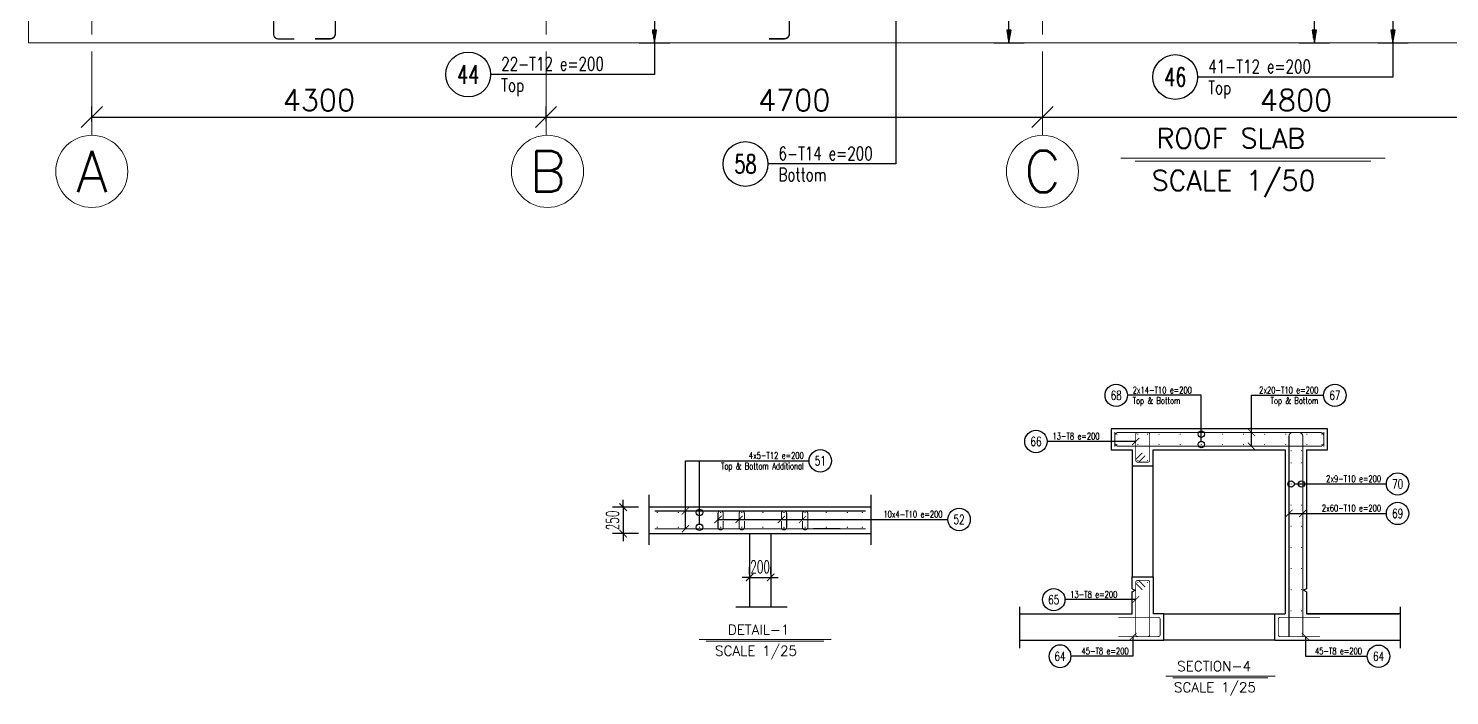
# Model space of a CAD drawing. Extents: x 2556046 to 2673391, y -921360 to -863964.
# Drawn here: x 2588363 to 2601817, y -921360 to -915048 of the extents above; entities that cross this region are included whole.
import ezdxf
from ezdxf.enums import TextEntityAlignment as Align

# ---------------------------------------------------------------- set-up
doc = ezdxf.new("R2010")
doc.units = 0
doc.header["$LTSCALE"] = 500
doc.header["$PDMODE"] = 98
doc.header["$PDSIZE"] = -0.01
doc.linetypes.add('CACHE', pattern=[0.375, 0.25, -0.125])
doc.linetypes.add('CENTER', pattern=[50.8, 31.75, -6.35, 6.35, -6.35])
for name, color, linetype, lineweight in [('A-GRID', 1, 'CENTER', 9), ('A-GRID-DIMS', 142, 'Continuous', 9), ('A-GRID-IDEN', 10, 'Continuous', 9), ('EN05 - Text', 4, 'Continuous', 20), ('goe-cotes', 115, 'Continuous', 13)]:
    doc.layers.add(name, color=color, linetype=linetype, lineweight=lineweight)
for name, color, linetype in [('S-ASSOCIATETEXT', 7, 'Continuous'), ('S-RBAR-HA10', 11, 'Continuous'), ('S-RBAR-HA12', 151, 'Continuous'), ('S-RBAR-HA14', 21, 'Continuous'), ('S-RBAR-HA8', 40, 'Continuous'), ('S-RDIMO', 2, 'Continuous'), ('S-SIMPLETEXT', 7, 'Continuous')]:
    doc.layers.add(name, color=color, linetype=linetype)
doc.styles.add('EG_SIMPLEX', font='SIMPLEX.shx')
doc.styles.add('goe-romans', font='ROMANS.shx', dxfattribs={"width": 0.6})
doc.styles.add('ROMANS', font='romans.shx')
doc.styles.add('SIMPLEX', font='simplex_.ttf')
doc.dimstyles.new('ARK-MM-0100', dxfattribs={"dimtxt": 200, "dimasz": 200, "dimexe": 100, "dimexo": 100, "dimgap": 60, "dimtad": 1, "dimdec": 1, "dimrnd": 0.1, "dimdsep": 46, "dimtxsty": 'EG_SIMPLEX', "dimblk1": 'OBLIQUE', "dimblk2": 'OBLIQUE', "dimsah": 1, "dimcen": 300, "dimclrd": 256, "dimclre": 256, "dimclrt": 2, "dimadec": 0, "dimazin": 0, "dimtfac": 1, "dimtdec": 1, "dimtix": 1, "dimtmove": 2, "dimatfit": 3, "dimldrblk": 'OBLIQUE', "dimfxl": 1, "dimtolj": 1, "dimtzin": 0, "dimarcsym": 0})
doc.dimstyles.new('goe-50e', dxfattribs={"dimscale": 10, "dimtxt": 12, "dimasz": 7, "dimexe": 10, "dimexo": 10, "dimgap": 4, "dimtad": 1, "dimdec": 1, "dimdsep": 46, "dimtxsty": 'goe-romans', "dimblk": 'ARCHTICK', "dimcen": 4, "dimdle": 5, "dimclrt": 256, "dimazin": 0, "dimtfac": 1, "dimtdec": 1, "dimtix": 1, "dimtmove": 2, "dimatfit": 3, "dimldrblk": 'ARCHTICK', "dimfxl": 5, "dimtfillclr": 256, "dimtolj": 1, "dimarcsym": 0})

# ---------------------------------------------------------------- blocks, each defined once
blk = doc.blocks.new('AX-HL')
at = {"color": 1}
blk.add_circle((-0.35, 0), 0.35, dxfattribs=at)
at = {"color": 6, "style": 'SIMPLEX', "width": 0.430328}
blk.add_attdef('N-F', text='', height=0.4, dxfattribs=at).set_placement((-0.6, -0.2), (-0.1, -0.2), align=Align.FIT)
at = {"color": 6, "style": 'SIMPLEX'}
blk.add_attdef('N', text='', height=0.4, dxfattribs=at).set_placement((-0.35, 0), align=Align.MIDDLE)
blk = doc.blocks.new('_Oblique')
at = {"color": 0, "linetype": 'ByBlock', "lineweight": -2}
blk.add_line((-0.5, -0.5), (0.5, 0.5), dxfattribs=at)
blk = doc.blocks.new('*D188')
at = {"layer": 'A-GRID-DIMS', "lineweight": -2, "transparency": 16777216}
for p, q in [((2588963, -915930), (2588963, -915787)), ((2593263, -915930), (2593263, -915787)), ((2588963, -915887), (2593263, -915887))]:
    blk.add_line(p, q, dxfattribs=at)
at = {"layer": 'Defpoints', "color": 0, "transparency": 16777216}
for p in [(2593263, -915887), (2588963, -916030), (2593263, -916030)]:
    blk.add_point(p, dxfattribs=at)
at = {"layer": 'A-GRID-DIMS', "lineweight": -2, "transparency": 16777216, "xscale": 200, "yscale": 200, "zscale": 200, "rotation": 180}
blk.add_blockref('_Oblique', (2588963, -915887), dxfattribs=at)
at = {"layer": 'A-GRID-DIMS', "lineweight": -2, "transparency": 16777216, "xscale": 200, "yscale": 200, "zscale": 200}
blk.add_blockref('_Oblique', (2593263, -915887), dxfattribs=at)
at = {"layer": 'A-GRID-DIMS', "color": 2, "transparency": 16777216, "insert": (2591113, -915727), "char_height": 200, "attachment_point": 5, "style": 'EG_SIMPLEX'}
blk.add_mtext('\\A1;4300', dxfattribs=at)
blk = doc.blocks.new('*D189')
at = {"layer": 'A-GRID-DIMS', "lineweight": -2, "transparency": 16777216}
for p, q in [((2593263, -915930), (2593263, -915787)), ((2597963, -915788), (2597963, -915787)), ((2593263, -915887), (2597963, -915887))]:
    blk.add_line(p, q, dxfattribs=at)
at = {"layer": 'Defpoints', "color": 0, "transparency": 16777216}
for p in [(2597963, -915887), (2597963, -915888), (2593263, -916030)]:
    blk.add_point(p, dxfattribs=at)
at = {"layer": 'A-GRID-DIMS', "lineweight": -2, "transparency": 16777216, "xscale": 200, "yscale": 200, "zscale": 200, "rotation": 180}
blk.add_blockref('_Oblique', (2593263, -915887), dxfattribs=at)
at = {"layer": 'A-GRID-DIMS', "lineweight": -2, "transparency": 16777216, "xscale": 200, "yscale": 200, "zscale": 200}
blk.add_blockref('_Oblique', (2597963, -915887), dxfattribs=at)
at = {"layer": 'A-GRID-DIMS', "color": 2, "transparency": 16777216, "insert": (2595613, -915727), "char_height": 200, "attachment_point": 5, "style": 'EG_SIMPLEX'}
blk.add_mtext('\\A1;4700', dxfattribs=at)
blk = doc.blocks.new('*D190')
at = {"layer": 'A-GRID-DIMS', "lineweight": -2, "transparency": 16777216}
for p, q in [((2597963, -915788), (2597963, -915787)), ((2602762, -915788), (2602762, -915787)), ((2597963, -915887), (2602762, -915887))]:
    blk.add_line(p, q, dxfattribs=at)
at = {"layer": 'Defpoints', "color": 0, "transparency": 16777216}
for p in [(2597963, -915888), (2602762, -915887), (2602762, -915888)]:
    blk.add_point(p, dxfattribs=at)
at = {"layer": 'A-GRID-DIMS', "lineweight": -2, "transparency": 16777216, "xscale": 200, "yscale": 200, "zscale": 200, "rotation": 180}
blk.add_blockref('_Oblique', (2597963, -915887), dxfattribs=at)
at = {"layer": 'A-GRID-DIMS', "lineweight": -2, "transparency": 16777216, "xscale": 200, "yscale": 200, "zscale": 200}
blk.add_blockref('_Oblique', (2602762, -915887), dxfattribs=at)
at = {"layer": 'A-GRID-DIMS', "color": 2, "transparency": 16777216, "insert": (2600363, -915727), "char_height": 200, "attachment_point": 5, "style": 'EG_SIMPLEX'}
blk.add_mtext('\\A1;4800', dxfattribs=at)
blk = doc.blocks.new('*X10')
at = {"color": 0}
for p, q in [((0, 0), (2.5, 0)), ((0.9, 0.15), (2.5, 0.15)), ((1.8, 0.3), (2.5, 0.3)), ((0.9, -0.15), (2.5, -0.15)), ((1.8, -0.3), (2.5, -0.3))]:
    blk.add_line(p, q, dxfattribs=at)
blk = doc.blocks.new('CADF_02')
at = {"layer": 'S-RDIMO'}
blk.add_line((0, 2.88), (0, -2.88), dxfattribs=at)
blk.add_lwpolyline([(0, 0), (2.4, -0.4), (2.4, 0.4)], close=True, dxfattribs=at)
at = {"layer": 'S-RDIMO', "xscale": 0.96, "yscale": 0.96, "zscale": 0.96}
blk.add_blockref('*X10', (0, 0), dxfattribs=at)
blk = doc.blocks.new('cadf_03')
at = {"layer": 'S-RDIMO'}
blk.add_blockref('CADF_02', (0, 0), dxfattribs=at)
blk = doc.blocks.new('cadf_05')
at = {"color": 140}
blk.add_circle((0, 0), 4.24, dxfattribs=at)
at = {"color": 140, "style": 'ROMANS', "width": 0.75}
for tag, p in [('$COM1', (-8.24, 2.03)), ('$COM2', (-8.24, -4.24))]:
    blk.add_attdef(tag, text='', height=2.5, dxfattribs=at).set_placement(p, align=Align.BOTTOM_RIGHT)
at = {"color": 140, "style": 'ROMANS', "width": 0.7}
blk.add_attdef('$NUM', text='', height=3.5, dxfattribs=at).set_placement((0, 0), align=Align.MIDDLE)
blk = doc.blocks.new('cadf_04')
at = {"const_width": 0.32}
blk.add_lwpolyline([(1.36, 1.36), (-1.36, -1.36)], dxfattribs=at)
blk = doc.blocks.new('_ArchTick')
at = {"color": 0, "linetype": 'ByBlock', "const_width": 0.15}
blk.add_lwpolyline([(-0.5, -0.5), (0.5, 0.5)], dxfattribs=at)
blk = doc.blocks.new('*D195')
at = {"layer": 'Defpoints', "color": 0, "transparency": 16777216}
for p in [(2594240, -919578), (2593993, -919828), (2594240, -919828)]:
    blk.add_point(p, dxfattribs=at)
at = {"layer": 'goe-cotes', "color": 0, "lineweight": -2, "transparency": 16777216}
for p, q in [((2594140, -919578), (2593893, -919578)), ((2593993, -919578), (2593993, -919508)), ((2593993, -919578), (2593993, -919828)), ((2594140, -919828), (2593893, -919828)), ((2593993, -919828), (2593993, -919898))]:
    blk.add_line(p, q, dxfattribs=at)
at = {"layer": 'goe-cotes', "color": 0, "lineweight": -2, "transparency": 16777216, "xscale": 70, "yscale": 70, "zscale": 70}
for p, rotation in [((2593993, -919578), 270), ((2593993, -919828), 90)]:
    blk.add_blockref('_ArchTick', p, dxfattribs=dict(at, rotation=rotation))
at = {"layer": 'goe-cotes', "transparency": 16777216, "insert": (2593893, -919703), "char_height": 120, "attachment_point": 5, "rotation": 90, "style": 'goe-romans'}
blk.add_mtext('\\A1;250', dxfattribs=at)
blk = doc.blocks.new('*D196')
at = {"layer": 'Defpoints', "color": 0, "transparency": 16777216}
for p in [(2595390, -920242), (2595190, -920310), (2595390, -920310)]:
    blk.add_point(p, dxfattribs=at)
at = {"layer": 'goe-cotes', "color": 0, "lineweight": -2, "transparency": 16777216}
for p, q in [((2595190, -920242), (2595120, -920242)), ((2595190, -920210), (2595190, -920142)), ((2595190, -920242), (2595390, -920242)), ((2595390, -920210), (2595390, -920142)), ((2595390, -920242), (2595460, -920242))]:
    blk.add_line(p, q, dxfattribs=at)
at = {"layer": 'goe-cotes', "color": 0, "lineweight": -2, "transparency": 16777216, "xscale": 70, "yscale": 70, "zscale": 70}
blk.add_blockref('_ArchTick', (2595190, -920242), dxfattribs=at)
at = {"layer": 'goe-cotes', "color": 0, "lineweight": -2, "transparency": 16777216, "xscale": 70, "yscale": 70, "zscale": 70, "rotation": 180}
blk.add_blockref('_ArchTick', (2595390, -920242), dxfattribs=at)
at = {"layer": 'goe-cotes', "transparency": 16777216, "insert": (2595290, -920142), "char_height": 120, "attachment_point": 5, "style": 'goe-romans'}
blk.add_mtext('\\A1;200', dxfattribs=at)
blk = doc.blocks.new('cadf_09')
at = {"color": 10}
blk.add_circle((0, 0), 4.24, dxfattribs=at)
at = {"color": 10, "style": 'ROMANS', "width": 0.7}
blk.add_attdef('$REP', text='', height=3.5, dxfattribs=at).set_placement((0, 0), align=Align.MIDDLE)
at = {"color": 10, "style": 'ROMANS', "width": 0.75}
for p in [(8.24, 1.59), (8.24, -4.73)]:
    blk.add_attdef('$COM', text='', height=2.5, dxfattribs=at).set_placement(p, align=Align.BOTTOM_LEFT)

msp = doc.modelspace()

# ---------------------------------------------------------------- linework, layer by layer
at = {"layer": 'A-GRID', "ltscale": 0.05}
for p, q in [((2588962.72, -916059.54), (2588962.72, -902811.99)), ((2593262.72, -916059.54), (2593262.72, -902811.99)), ((2597962.72, -916059.54), (2597962.72, -902811.99))]:
    msp.add_line(p, q, dxfattribs=at)
at = {"layer": 'EN05 - Text', "color": 7, "linetype": 'Continuous', "lineweight": 0, "ltscale": 100}
for p, q in [((2601207.34, -916275.24), (2598704.93, -916275.24)), ((2595962.13, -920830.42), (2594711.95, -920830.42)), ((2600165.57, -921175.72), (2599130.13, -921175.72))]:
    msp.add_line(p, q, dxfattribs=at)
at = {"layer": 'EN05 - Text', "color": 3, "linetype": 'Continuous', "lineweight": 0, "ltscale": 100}
for p, q in [((2601071.69, -916305.24), (2598840.58, -916305.24)), ((2595894.3, -920845.42), (2594779.78, -920845.42)), ((2600097.75, -921190.72), (2599197.96, -921190.72))]:
    msp.add_line(p, q, dxfattribs=at)
at = {"layer": 'goe-cotes'}
msp.add_lwpolyline([(2588362.72, -902983.04), (2588362.72, -915183.46), (2612712.06, -915183.46), (2612712.06, -907233.46), (2598762.72, -907233.46), (2598762.72, -902983.04)], close=True, dxfattribs=at)
at = {"layer": 'S-RBAR-HA10', "const_width": 10}
for points in [[(2598646.76, -918865.93), (2598646.76, -918965.93, 0.41421356), (2598681.76, -919000.93), (2600591.76, -919000.93, 0.41421356), (2600626.76, -918965.93), (2600626.76, -918865.93)], [(2598646.76, -919005.93), (2598646.76, -918905.93, -0.41421356), (2598681.76, -918870.93), (2600591.76, -918870.93, -0.41421356), (2600626.76, -918905.93), (2600626.76, -919005.93)], [(2600426.76, -920805.93), (2600426.76, -918905.93, 0.41421356), (2600391.76, -918870.93), (2600241.76, -918870.93)], [(2600296.76, -920805.93), (2600296.76, -918905.93, -0.41421356), (2600331.76, -918870.93), (2600481.76, -918870.93)], [(2594940.93, -919707.51), (2594940.93, -919767.51, -1), (2594890.93, -919767.51), (2594890.93, -919637.51, -1), (2594940.93, -919637.51), (2594940.93, -919697.51)], [(2595140.93, -919707.51), (2595140.93, -919767.51, -1), (2595090.93, -919767.51), (2595090.93, -919637.51, -1), (2595140.93, -919637.51), (2595140.93, -919697.51)], [(2595491.08, -919707.51), (2595491.08, -919767.51, 1), (2595541.08, -919767.51), (2595541.08, -919637.51, 1), (2595491.08, -919637.51), (2595491.08, -919697.51)], [(2595691.08, -919707.51), (2595691.08, -919767.51, 1), (2595741.08, -919767.51), (2595741.08, -919637.51, 1), (2595691.08, -919637.51), (2595691.08, -919697.51)]]:
    msp.add_lwpolyline(points, format="xyb", dxfattribs=at)
at = {"layer": 'S-RBAR-HA10', "const_width": 5}
for points in [[(2598663.7, -918886.88, -1), (2598668.7, -918886.88, -1)], [(2598863.7, -918886.88, -1), (2598868.7, -918886.88, -1)], [(2598959.83, -918886.94, 1), (2598954.83, -918886.94, 1)], [(2599063.7, -918886.88, -1), (2599068.7, -918886.88, -1)], [(2599263.7, -918886.88, -1), (2599268.7, -918886.88, -1)], [(2599463.7, -918886.88, -1), (2599468.7, -918886.88, -1)], [(2599663.7, -918886.88, -1), (2599668.7, -918886.88, -1)], [(2599863.7, -918886.88, -1), (2599868.7, -918886.88, -1)], [(2600063.7, -918886.88, -1), (2600068.7, -918886.88, -1)], [(2600263.7, -918886.88, -1), (2600268.7, -918886.88, -1)], [(2600463.7, -918886.88, -1), (2600468.7, -918886.88, -1)], [(2600606.45, -918886.88, -1), (2600611.45, -918886.88, -1)], [(2598663.7, -918984.97, 1), (2598668.7, -918984.97, 1)], [(2598863.7, -918984.97, 1), (2598868.7, -918984.97, 1)], [(2599063.7, -918984.97, 1), (2599068.7, -918984.97, 1)], [(2599263.7, -918984.97, 1), (2599268.7, -918984.97, 1)], [(2599463.7, -918984.97, 1), (2599468.7, -918984.97, 1)], [(2599663.7, -918984.97, 1), (2599668.7, -918984.97, 1)], [(2599863.7, -918984.97, 1), (2599868.7, -918984.97, 1)], [(2600063.7, -918984.97, 1), (2600068.7, -918984.97, 1)], [(2600263.7, -918984.97, 1), (2600268.7, -918984.97, 1)], [(2600314.02, -919043.48, 1), (2600319.02, -919043.48, 1)], [(2600413.27, -919043.48, 1), (2600418.27, -919043.48, 1)], [(2600463.7, -918984.97, 1), (2600468.7, -918984.97, 1)], [(2600606.45, -918984.97, 1), (2600611.45, -918984.97, 1)], [(2598863.7, -919134.91, 1), (2598868.7, -919134.91, 1)], [(2598959.83, -919134.91, -1), (2598954.83, -919134.91, -1)], [(2600314.02, -919158.13, 1), (2600319.02, -919158.13, 1)], [(2600413.27, -919158.13, 1), (2600418.27, -919158.13, 1)], [(2600314.02, -919358.13, 1), (2600319.02, -919358.13, 1)], [(2600413.27, -919358.13, 1), (2600418.27, -919358.13, 1)], [(2600314.02, -919558.13, 1), (2600319.02, -919558.13, 1)], [(2600413.27, -919558.13, 1), (2600418.27, -919558.13, 1)], [(2600314.02, -919758.13, 1), (2600319.02, -919758.13, 1)], [(2600413.27, -919758.13, 1), (2600418.27, -919758.13, 1)], [(2600314.02, -919958.13, 1), (2600319.02, -919958.13, 1)], [(2600413.27, -919958.13, 1), (2600418.27, -919958.13, 1)], [(2600314.02, -920158.13, 1), (2600319.02, -920158.13, 1)], [(2600413.27, -920158.13, 1), (2600418.27, -920158.13, 1)], [(2598863.7, -920288.4, 1), (2598868.7, -920288.4, 1)], [(2598959.83, -920288.4, -1), (2598954.83, -920288.4, -1)], [(2600314.02, -920358.13, 1), (2600319.02, -920358.13, 1)], [(2600413.27, -920358.13, 1), (2600418.27, -920358.13, 1)], [(2600314.02, -920558.13, 1), (2600319.02, -920558.13, 1)], [(2600413.27, -920558.13, 1), (2600418.27, -920558.13, 1)]]:
    msp.add_lwpolyline(points, format="xyb", close=True, dxfattribs=at)
at = {"layer": 'S-RBAR-HA12', "const_width": 12}
msp.add_lwpolyline([(2590879.31, -915147.46), (2590727.31, -915147.46, -0.41421356), (2590685.31, -915105.46), (2590685.31, -911043.25)], format="xyb", dxfattribs=at)
for points in [[(2594290.16, -919613.51), (2596290.16, -919613.51)], [(2594290.16, -919782.34), (2596290.16, -919782.34)]]:
    msp.add_lwpolyline(points, dxfattribs=at)
at = {"layer": 'S-RBAR-HA12', "const_width": 6}
for points in [[(2594312.93, -919627.47, 1), (2594318.93, -919627.47, 1)], [(2594512.93, -919627.47, 1), (2594518.93, -919627.47, 1)], [(2594712.93, -919627.47, 1), (2594718.93, -919627.47, 1)], [(2594912.93, -919627.47, 1), (2594918.93, -919627.47, 1)], [(2595112.93, -919627.47, 1), (2595118.93, -919627.47, 1)], [(2595312.93, -919627.47, 1), (2595318.93, -919627.47, 1)], [(2595512.93, -919627.47, 1), (2595518.93, -919627.47, 1)], [(2595712.93, -919627.47, 1), (2595718.93, -919627.47, 1)], [(2595912.93, -919627.47, 1), (2595918.93, -919627.47, 1)], [(2596112.93, -919627.47, 1), (2596118.93, -919627.47, 1)], [(2596255.04, -919627.47, 1), (2596261.04, -919627.47, 1)], [(2594312.93, -919767.19, 1), (2594318.93, -919767.19, 1)], [(2594512.93, -919767.19, 1), (2594518.93, -919767.19, 1)], [(2594712.93, -919767.19, 1), (2594718.93, -919767.19, 1)], [(2594912.93, -919767.19, 1), (2594918.93, -919767.19, 1)], [(2595112.93, -919767.19, 1), (2595118.93, -919767.19, 1)], [(2595312.93, -919767.19, 1), (2595318.93, -919767.19, 1)], [(2595512.93, -919767.19, 1), (2595518.93, -919767.19, 1)], [(2595712.93, -919767.19, 1), (2595718.93, -919767.19, 1)], [(2595912.93, -919767.19, 1), (2595918.93, -919767.19, 1)], [(2596112.93, -919767.19, 1), (2596118.93, -919767.19, 1)], [(2596255.04, -919767.19, 1), (2596261.04, -919767.19, 1)]]:
    msp.add_lwpolyline(points, format="xyb", close=True, dxfattribs=at)
at = {"layer": 'S-RBAR-HA14', "linetype": 'CACHE', "const_width": 14}
for points in [[(2591075.28, -915146.46), (2591219.28, -915146.46, 0.41421356), (2591268.28, -915097.46), (2591268.28, -908683.25)], [(2595373.41, -915146.46), (2595517.41, -915146.46, 0.41421356), (2595566.41, -915097.46), (2595566.41, -910869.46, 0.41421356), (2595517.41, -910820.46), (2595307.41, -910820.46)]]:
    msp.add_lwpolyline(points, format="xyb", dxfattribs=at)
at = {"layer": 'S-RBAR-HA8', "const_width": 8}
for points in [[(2598907.9, -919062.92), (2598851.33, -919119.49, 0.66817864), (2598864.76, -919151.93), (2598958.76, -919151.93, 0.41421356), (2598977.76, -919132.93), (2598977.76, -918888.93, 0.41421356), (2598958.76, -918869.93), (2598864.76, -918869.93, 0.41421356), (2598845.76, -918888.93), (2598845.76, -919132.93, 0.66817864), (2598878.2, -919146.36), (2598934.77, -919089.79)], [(2598907.9, -920358.93), (2598851.33, -920302.36, -0.66817864), (2598864.76, -920269.93), (2598958.76, -920269.93, -0.41421356), (2598977.76, -920288.93), (2598977.76, -920782.93, -0.41421356), (2598958.76, -920801.93), (2598864.76, -920801.93, -0.41421356), (2598845.76, -920782.93), (2598845.76, -920288.93, -0.66817864), (2598878.2, -920275.49), (2598934.77, -920332.06)], [(2598681.76, -920619.93), (2599058.76, -920619.93, -0.41421356), (2599077.76, -920638.93), (2599077.76, -920782.93, -0.41421356), (2599058.76, -920801.93), (2598681.76, -920801.93)], [(2600591.76, -920619.93), (2600214.76, -920619.93, 0.41421356), (2600195.76, -920638.93), (2600195.76, -920782.93, 0.41421356), (2600214.76, -920801.93), (2600591.76, -920801.93)]]:
    msp.add_lwpolyline(points, format="xyb", dxfattribs=at)
at = {"layer": 'S-RDIMO'}
for p, q in [((2600537.39, -915183.46), (2600537.39, -907233.46)), ((2601280.49, -907233.46), (2601280.49, -915183.46)), ((2594289.96, -911081.42), (2594289.96, -915183.46)), ((2597645.98, -915183.46), (2597645.98, -911033.46)), ((2599466.2, -918519.38), (2598767.15, -918519.38)), ((2599466.2, -918954.97), (2599466.2, -918519.38)), ((2599941.62, -919000.93), (2599941.62, -918519.38)), ((2599941.62, -918519.38), (2600624.64, -918519.38)), ((2598845.76, -918955.84), (2598007.54, -918955.84)), ((2600261.76, -919035.93), (2600261.76, -920585.93)), ((2600461.76, -919035.93), (2600461.76, -920349.12)), ((2594582.4, -919782.34), (2594582.4, -919138.87)), ((2594582.4, -919138.87), (2595753.05, -919138.87)), ((2594715.93, -919737.19), (2594715.93, -919138.87)), ((2598811.76, -919185.93), (2598811.76, -920235.93)), ((2599011.76, -920235.93), (2599011.76, -919185.93)), ((2594240.16, -919934.23), (2594240.16, -919461.63)), ((2596340.16, -919934.23), (2596340.16, -919461.63)), ((2600346.52, -919358.13), (2601219.04, -919358.13)), ((2596340.16, -919577.51), (2594240.16, -919577.51)), ((2594890.93, -919693.91), (2597067.13, -919693.91)), ((2600296.76, -919636.47), (2601218.79, -919636.47)), ((2594240.16, -919827.51), (2596340.16, -919827.51)), ((2595190.16, -919827.51), (2595190.16, -920518.85)), ((2595390.16, -919827.51), (2595390.16, -920518.85)), ((2596048.59, -919782.34), (2595794.81, -919782.34)), ((2598811.76, -920349.12), (2598840.18, -920363.33)), ((2598811.76, -920377.54), (2598840.18, -920363.33)), ((2600461.76, -920349.12), (2600433.35, -920363.33)), ((2600461.76, -920377.54), (2600433.35, -920363.33)), ((2600461.76, -920377.54), (2600461.76, -920585.93)), ((2595060.57, -920518.85), (2595547.07, -920518.85)), ((2597744.19, -920520.14), (2597744.19, -920911)), ((2598845.76, -920452.45), (2598175.76, -920452.45)), ((2601348.44, -920520.14), (2601348.44, -920911)), ((2597744.19, -920585.93), (2598811.76, -920585.93)), ((2599111.76, -920585.93), (2600161.76, -920585.93)), ((2600461.76, -920585.93), (2601337.81, -920585.93)), ((2601348.44, -920585.93), (2600461.76, -920585.93)), ((2598819.9, -920801.93), (2598819.9, -920988.35)), ((2600453.63, -920801.93), (2600453.63, -920988.35)), ((2597744.19, -920835.93), (2599111.76, -920835.93)), ((2600161.76, -920835.93), (2599111.76, -920835.93)), ((2600161.76, -920835.93), (2601348.44, -920835.93)), ((2598819.9, -920988.35), (2598235.36, -920988.35)), ((2600453.63, -920988.35), (2601038.16, -920988.35))]:
    msp.add_line(p, q, dxfattribs=at)
for points in [[(2595162.72, -914229.38), (2596573.91, -914229.38), (2596573.91, -916330.78), (2595363.7, -916330.78)], [(2594289.96, -915183.46), (2594289.96, -915183.46), (2594289.96, -915483.95), (2592738.77, -915483.95)], [(2601280.49, -915183.46), (2601280.49, -915508.08), (2599432.33, -915508.08)], [(2600461.76, -919035.93), (2600661.76, -919035.93), (2600661.76, -918835.93), (2598611.76, -918835.93), (2598611.76, -919035.93), (2598811.76, -919035.93)], [(2598811.76, -919035.93), (2598811.76, -919185.93), (2599011.76, -919185.93), (2599011.76, -919035.93)], [(2599011.76, -919035.93), (2600261.76, -919035.93)], [(2598811.76, -920349.12), (2598811.76, -920235.93), (2599011.76, -920235.93), (2599011.76, -920585.93)], [(2598811.76, -920585.93), (2598811.76, -920376.1)], [(2599111.76, -920835.93), (2599111.76, -920585.93), (2599011.76, -920585.93)], [(2600161.76, -920835.93), (2600161.76, -920585.93), (2600261.49, -920585.93)]]:
    msp.add_lwpolyline(points, dxfattribs=at)
for centre in [(2599466.2, -918886.88), (2599466.2, -918984.97), (2600316.52, -919358.13), (2600415.77, -919358.13), (2594715.93, -919627.47), (2594715.93, -919767.19)]:
    msp.add_circle(centre, 30, dxfattribs=at)

# ---------------------------------------------------------------- block references
at = {"layer": 'A-GRID-IDEN'}
ref = msp.add_blockref('AX-HL', (2589303.97, -916400.79), dxfattribs=dict(at, xscale=-975, yscale=974.9999999999997, zscale=975, rotation=180))
ref.add_attrib('N', 'A', dxfattribs={"layer": '0', "color": 6, "height": 390, "style": 'SIMPLEX'}).set_placement((2588962.72, -916400.79), align=Align.MIDDLE_CENTER)
ref = msp.add_blockref('AX-HL', (2593618.08, -916400.5), dxfattribs=dict(at, xscale=-975, yscale=974.9999999999997, zscale=975, rotation=180))
ref.add_attrib('N', 'B', dxfattribs={"layer": '0', "color": 6, "height": 390, "style": 'SIMPLEX'}).set_placement((2593276.83, -916400.5), align=Align.MIDDLE_CENTER)
ref = msp.add_blockref('AX-HL', (2598303.97, -916400.79), dxfattribs=dict(at, xscale=-975, yscale=974.9999999999997, zscale=975, rotation=180))
ref.add_attrib('N', 'C', dxfattribs={"layer": '0', "color": 6, "height": 390, "style": 'SIMPLEX'}).set_placement((2597962.72, -916400.79), align=Align.MIDDLE_CENTER)
at = {"layer": 'S-ASSOCIATETEXT'}
ref = msp.add_blockref('cadf_05', (2592526.27, -915483.95), dxfattribs=dict(at, xscale=50, yscale=50, zscale=50))
ref.add_attrib('$NUM', '44', dxfattribs={"color": 140, "height": 175, "rotation": 360, "style": 'ROMANS', "width": 0.7, "flags": 2}).set_placement((2592526.27, -915483.95), align=Align.MIDDLE)
ref.add_attrib('$COM1', '22-T12 e=200', dxfattribs={"color": 140, "height": 125, "rotation": 360, "style": 'ROMANS', "width": 0.75, "flags": 2}).set_placement((2592838.77, -915383.95), align=Align.MIDDLE_LEFT)
ref.add_attrib('$COM2', 'Top', dxfattribs={"color": 140, "height": 125, "rotation": 360, "style": 'ROMANS', "width": 0.75, "flags": 2}).set_placement((2592838.77, -915583.95), align=Align.MIDDLE_LEFT)
ref = msp.add_blockref('cadf_05', (2599219.83, -915508.08), dxfattribs=dict(at, xscale=50, yscale=50, zscale=50))
ref.add_attrib('$NUM', '46', dxfattribs={"color": 140, "height": 175, "rotation": 360, "style": 'ROMANS', "width": 0.7, "flags": 2}).set_placement((2599219.83, -915508.08), align=Align.MIDDLE)
ref.add_attrib('$COM1', '41-T12 e=200', dxfattribs={"color": 140, "height": 125, "rotation": 360, "style": 'ROMANS', "width": 0.75, "flags": 2}).set_placement((2599532.33, -915408.08), align=Align.MIDDLE_LEFT)
ref.add_attrib('$COM2', 'Top', dxfattribs={"color": 140, "height": 125, "rotation": 360, "style": 'ROMANS', "width": 0.75, "flags": 2}).set_placement((2599532.33, -915608.08), align=Align.MIDDLE_LEFT)
ref = msp.add_blockref('cadf_05', (2595151.2, -916330.78), dxfattribs=dict(at, xscale=50, yscale=50, zscale=50))
ref.add_attrib('$NUM', '58', dxfattribs={"color": 140, "height": 175, "rotation": 360, "style": 'ROMANS', "width": 0.7, "flags": 2}).set_placement((2595151.2, -916330.78), align=Align.MIDDLE)
ref.add_attrib('$COM1', '6-T14 e=200', dxfattribs={"color": 140, "height": 125, "rotation": 360, "style": 'ROMANS', "width": 0.75, "flags": 2}).set_placement((2595463.7, -916230.78), align=Align.MIDDLE_LEFT)
ref.add_attrib('$COM2', 'Bottom', dxfattribs={"color": 140, "height": 125, "rotation": 360, "style": 'ROMANS', "width": 0.75, "flags": 2}).set_placement((2595463.7, -916430.78), align=Align.MIDDLE_LEFT)
ref = msp.add_blockref('cadf_05', (2598660.9, -918519.38), dxfattribs=dict(at, xscale=25, yscale=25, zscale=25))
ref.add_attrib('$NUM', '68', dxfattribs={"color": 140, "height": 87.5, "style": 'ROMANS', "width": 0.7, "flags": 2}).set_placement((2598660.9, -918519.38), align=Align.MIDDLE)
ref.add_attrib('$COM1', '2x14-T10 e=200', dxfattribs={"color": 140, "height": 62.5, "style": 'ROMANS', "width": 0.75, "flags": 2}).set_placement((2598817.15, -918469.38), align=Align.MIDDLE_LEFT)
ref.add_attrib('$COM2', 'Top & Bottom', dxfattribs={"color": 140, "height": 62.5, "style": 'ROMANS', "width": 0.75, "flags": 2}).set_placement((2598817.15, -918569.38), align=Align.MIDDLE_LEFT)
ref = msp.add_blockref('cadf_05', (2600730.89, -918519.38), dxfattribs=dict(at, xscale=25, yscale=25, zscale=25))
ref.add_attrib('$NUM', '67', dxfattribs={"color": 140, "height": 87.5, "style": 'ROMANS', "width": 0.7, "flags": 2}).set_placement((2600730.89, -918519.38), align=Align.MIDDLE)
ref.add_attrib('$COM1', '2x20-T10 e=200', dxfattribs={"color": 140, "height": 62.5, "style": 'ROMANS', "width": 0.75, "flags": 2}).set_placement((2600574.64, -918469.38), align=Align.MIDDLE_RIGHT)
ref.add_attrib('$COM2', 'Top & Bottom', dxfattribs={"color": 140, "height": 62.5, "style": 'ROMANS', "width": 0.75, "flags": 2}).set_placement((2600574.64, -918569.38), align=Align.MIDDLE_RIGHT)
ref = msp.add_blockref('cadf_05', (2597901.29, -918955.84), dxfattribs=dict(at, xscale=25, yscale=25, zscale=25))
ref.add_attrib('$NUM', '66', dxfattribs={"color": 140, "height": 87.5, "style": 'ROMANS', "width": 0.7, "flags": 2}).set_placement((2597901.29, -918955.84), align=Align.MIDDLE)
ref.add_attrib('$COM1', '13-T8 e=200', dxfattribs={"color": 140, "height": 62.5, "style": 'ROMANS', "width": 0.75, "flags": 2}).set_placement((2598057.54, -918905.84), align=Align.MIDDLE_LEFT)
ref = msp.add_blockref('cadf_05', (2595859.55, -919138.87), dxfattribs=dict(at, xscale=25, yscale=25, zscale=25))
ref.add_attrib('$NUM', '51', dxfattribs={"color": 140, "height": 87.5, "style": 'ROMANS', "width": 0.7, "flags": 2}).set_placement((2595859.55, -919138.87), align=Align.MIDDLE)
ref.add_attrib('$COM1', '4x5-T12 e=200', dxfattribs={"color": 140, "height": 62.5, "style": 'ROMANS', "width": 0.75, "flags": 2}).set_placement((2595703.3, -919088.87), align=Align.MIDDLE_RIGHT)
ref.add_attrib('$COM2', 'Top & Bottom Additional', dxfattribs={"color": 140, "height": 62.5, "style": 'ROMANS', "width": 0.75, "flags": 2}).set_placement((2595703.3, -919188.87), align=Align.MIDDLE_RIGHT)
ref = msp.add_blockref('cadf_05', (2601325.04, -919358.13), dxfattribs=dict(at, xscale=25, yscale=25, zscale=25))
ref.add_attrib('$NUM', '70', dxfattribs={"color": 140, "height": 87.5, "style": 'ROMANS', "width": 0.7, "flags": 2}).set_placement((2601325.04, -919358.13), align=Align.MIDDLE)
ref.add_attrib('$COM1', '2x9-T10 e=200', dxfattribs={"color": 140, "height": 62.5, "style": 'ROMANS', "width": 0.75, "flags": 2}).set_placement((2601168.79, -919308.13), align=Align.MIDDLE_RIGHT)
ref = msp.add_blockref('cadf_05', (2597173.63, -919693.91), dxfattribs=dict(at, xscale=25, yscale=25, zscale=25))
ref.add_attrib('$NUM', '52', dxfattribs={"color": 140, "height": 87.5, "style": 'ROMANS', "width": 0.7, "flags": 2}).set_placement((2597173.63, -919693.91), align=Align.MIDDLE)
ref.add_attrib('$COM1', '10x4-T10 e=200', dxfattribs={"color": 140, "height": 62.5, "style": 'ROMANS', "width": 0.75, "flags": 2}).set_placement((2597017.38, -919643.91), align=Align.MIDDLE_RIGHT)
ref = msp.add_blockref('cadf_05', (2601325.04, -919636.47), dxfattribs=dict(at, xscale=25, yscale=25, zscale=25))
ref.add_attrib('$NUM', '69', dxfattribs={"color": 140, "height": 87.5, "style": 'ROMANS', "width": 0.7, "flags": 2}).set_placement((2601325.04, -919636.47), align=Align.MIDDLE)
ref.add_attrib('$COM1', '2x60-T10 e=200', dxfattribs={"color": 140, "height": 62.5, "style": 'ROMANS', "width": 0.75, "flags": 2}).set_placement((2601168.79, -919586.47), align=Align.MIDDLE_RIGHT)
ref = msp.add_blockref('cadf_05', (2598069.51, -920452.45), dxfattribs=dict(at, xscale=25, yscale=25, zscale=25))
ref.add_attrib('$NUM', '65', dxfattribs={"color": 140, "height": 87.5, "style": 'ROMANS', "width": 0.7, "flags": 2}).set_placement((2598069.51, -920452.45), align=Align.MIDDLE)
ref.add_attrib('$COM1', '13-T8 e=200', dxfattribs={"color": 140, "height": 62.5, "style": 'ROMANS', "width": 0.75, "flags": 2}).set_placement((2598225.76, -920402.45), align=Align.MIDDLE_LEFT)
ref = msp.add_blockref('cadf_09', (2598129.11, -920988.35), dxfattribs=dict(at, xscale=-25, yscale=25, zscale=25))
ref.add_attrib('$NUM', '64', dxfattribs={"layer": 'S-SIMPLETEXT', "color": 10, "height": 87.5, "style": 'ROMANS', "width": 0.7, "flags": 2}).set_placement((2598129.11, -920988.35), align=Align.MIDDLE)
ref.add_attrib('$COM1', '45-T8 e=200', dxfattribs={"layer": 'S-SIMPLETEXT', "color": 10, "height": 62.5, "style": 'ROMANS', "width": 0.75, "flags": 2}).set_placement((2598778.67, -920938.35), align=Align.MIDDLE_RIGHT)
ref = msp.add_blockref('cadf_05', (2601144.41, -920988.35), dxfattribs=dict(at, xscale=25, yscale=25, zscale=25))
ref.add_attrib('$NUM', '64', dxfattribs={"color": 140, "height": 87.5, "style": 'ROMANS', "width": 0.7, "flags": 2}).set_placement((2601144.41, -920988.35), align=Align.MIDDLE)
ref.add_attrib('$COM1', '45-T8 e=200', dxfattribs={"color": 140, "height": 62.5, "style": 'ROMANS', "width": 0.75, "flags": 2}).set_placement((2600988.16, -920938.35), align=Align.MIDDLE_RIGHT)
at = {"layer": 'S-RDIMO'}
for name, p, xscale, yscale, zscale, rotation in [('cadf_03', (2594289.96, -915183.46), 50, 50, 50, 89.9999999996879), ('cadf_03', (2597645.98, -915183.46), 50, 50, 50, 90), ('cadf_03', (2600537.39, -915183.46), 50, 50, 50, 90.0000000005806), ('cadf_03', (2601280.49, -915183.46), 50, 50, 50, 89.9999999996879), ('cadf_04', (2598845.76, -918955.84), 25, 25, 25, 180), ('cadf_04', (2599941.62, -918870.93), 25, 25, 25, 90), ('cadf_04', (2599941.62, -919000.93), 25, 25, 25, 90), ('cadf_04', (2594582.4, -919613.51), 25, 25, 25, 180), ('cadf_04', (2594582.4, -919782.34), 25, 25, 25, 180), ('cadf_04', (2598845.76, -920452.45), 25, 25, 25, 180), ('cadf_04', (2598819.9, -920801.93), -25, 25, 25, 90), ('cadf_04', (2600453.63, -920801.93), 25, 25, 25, 270)]:
    msp.add_blockref(name, p, dxfattribs=dict(at, xscale=xscale, yscale=yscale, zscale=zscale, rotation=rotation))
at = {"layer": 'S-RDIMO', "xscale": 25, "yscale": 25, "zscale": 25}
for p in [(2600296.76, -919636.47), (2600426.76, -919636.47), (2594890.93, -919693.91), (2595090.93, -919693.91), (2595491.08, -919693.91), (2595691.08, -919693.91)]:
    msp.add_blockref('cadf_04', p, dxfattribs=at)

# ---------------------------------------------------------------- texts
at = {"layer": 'EN05 - Text', "color": 4, "linetype": 'Continuous', "lineweight": 0, "ltscale": 100, "style": 'ROMANS'}
for s, height, p in [('ROOF SLAB', 187.5, (2599042.22, -916181.07)), ('SCALE 1/50', 187.5, (2598996.73, -916580.64)), ('DETAIL-1', 93.75, (2594984.79, -920783.34)), ('SCALE 1/25', 93.75, (2594863.23, -920983.12)), ('SECTION-4', 93.75, (2599238.19, -921128.63)), ('SCALE 1/25', 93.75, (2599207.59, -921328.41))]:
    msp.add_text(s, height=height, dxfattribs=at).set_placement(p)

# ---------------------------------------------------------------- dimensions: what is measured, and where the dimension line sits
at = {"layer": 'A-GRID-DIMS'}
for base, p1, p2, picture, middle in [((2593262.72, -915886.77), (2588962.72, -916029.93), (2593262.72, -916029.93), '*D188', (2591112.72, -915726.77)), ((2597962.72, -915886.77), (2593262.72, -916029.93), (2597962.72, -915887.77), '*D189', (2595612.72, -915726.77))]:
    dim = msp.add_linear_dim(base=base, p1=p1, p2=p2, dimstyle='ARK-MM-0100', dxfattribs=at)
    dim.commit()
    dim.dimension.update_dxf_attribs({"geometry": picture, "text_midpoint": middle})
dim = msp.add_linear_dim(base=(2602762.39, -915886.77), p1=(2597962.72, -915887.77), p2=(2602762.39, -915887.77), dimstyle='ARK-MM-0100', override={"dimrnd": 1}, dxfattribs=at)
dim.commit()
dim.dimension.update_dxf_attribs({"geometry": '*D190', "text_midpoint": (2600362.56, -915726.77)})
at = {"layer": 'goe-cotes'}
dim = msp.add_linear_dim(base=(2593992.55, -919827.51), p1=(2594240.16, -919577.51), p2=(2594240.16, -919827.51), angle=90, dimstyle='goe-50e', dxfattribs=at)
dim.commit()
dim.dimension.update_dxf_attribs({"geometry": '*D195', "text_midpoint": (2593892.55, -919702.51)})
dim = msp.add_linear_dim(base=(2595390.16, -920241.54), p1=(2595190.16, -920309.9), p2=(2595390.16, -920309.9), dimstyle='goe-50e', dxfattribs=at)
dim.commit()
dim.dimension.update_dxf_attribs({"geometry": '*D196', "text_midpoint": (2595290.16, -920141.54)})

doc.saveas('drawing.dxf')
